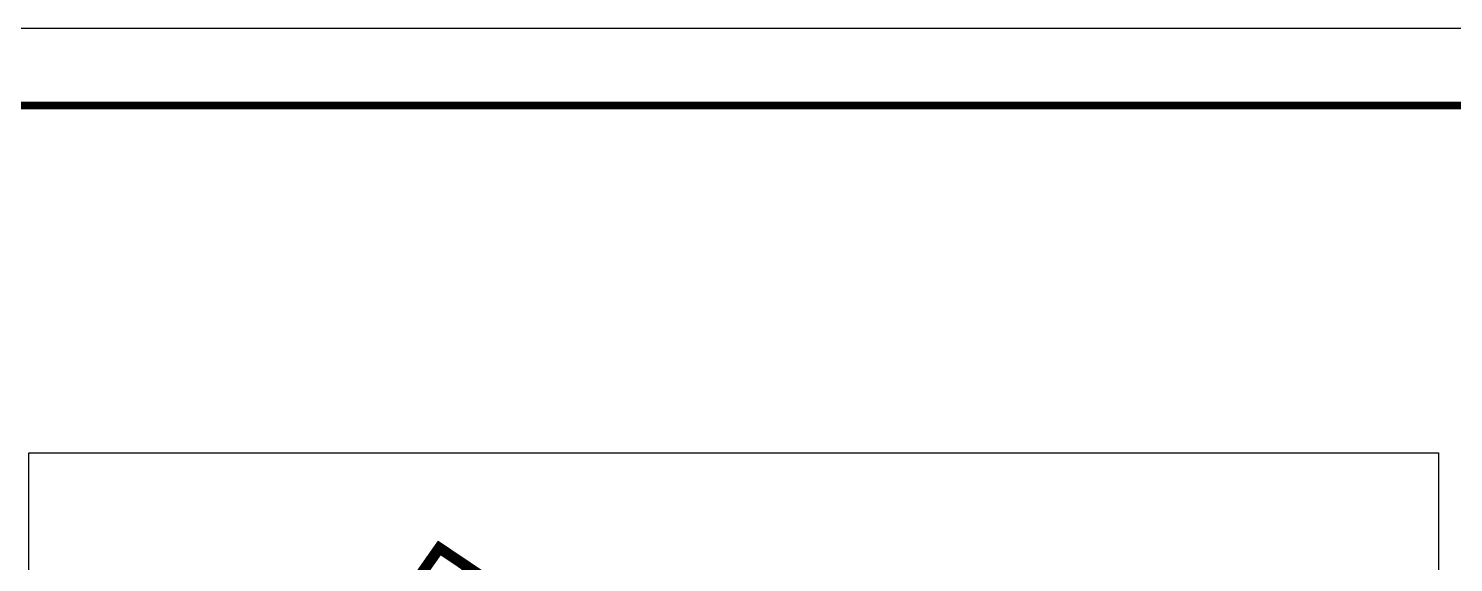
# Model space of a CAD drawing. Extents: x 4283 to 40403, y 1134 to 1764.
# Drawn here: x 7020 to 7151.4, y 1714.9 to 1764.1 of the extents above; entities that cross this region are included whole.
import ezdxf

# ---------------------------------------------------------------- set-up
doc = ezdxf.new("R2010")
doc.units = 0
for name, color, linetype in [('PUB_TITLE', 4, 'Continuous'), ('S-MODIFY', 4, 'Continuous'), ('tdz_6-2方格网', 2, 'Continuous'), ('tdz_土方计算图', 7, 'Continuous'), ('tdz_格田', 6, 'Continuous'), ('华泽绵阳图框', 7, 'Continuous')]:
    doc.layers.add(name, color=color, linetype=linetype)

msp = doc.modelspace()

# ---------------------------------------------------------------- linework, layer by layer
at = {"layer": 'PUB_TITLE'}
msp.add_lwpolyline([(6802.53, 1467.09), (7222.53, 1467.09), (7222.53, 1764.09), (6802.53, 1764.09)], close=True, dxfattribs=at)
at = {"layer": 'S-MODIFY'}
msp.add_lwpolyline([(6802.53, 1467.09), (7222.53, 1467.09), (7222.53, 1764.09), (6802.53, 1764.09)], close=True, dxfattribs=at)
at = {"layer": 'tdz_6-2方格网', "linetype": 'Continuous'}
msp.add_polyline3d([(7059.98, 1714.84, 3406.95), (7059.98, 1713.75, 3406.96), (7056.16, 1713.75, 3407), (7057.9, 1716.23, 3407)], close=True, dxfattribs=at)
at = {"layer": 'tdz_土方计算图', "linetype": 'Continuous'}
msp.add_lwpolyline([(7020.05, 1724.99), (7150.05, 1724.99), (7150.05, 1564.99), (7020.05, 1564.99)], close=True, dxfattribs=at)
at = {"layer": 'tdz_格田', "linetype": 'Continuous', "lineweight": 60, "const_width": 1}
msp.add_lwpolyline([(7057.9, 1716.23), (7145.13, 1657.64), (7131.05, 1644.96), (7104.95, 1635.89), (7103.08, 1633.75), (7024.98, 1669.41), (7057.9, 1716.23)], close=True, dxfattribs=at)
at = {"layer": '华泽绵阳图框', "color": 7, "const_width": 0.707}
msp.add_lwpolyline([(6820.21, 1474.16), (7215.46, 1474.16), (7215.46, 1756.99), (6820.21, 1756.99)], close=True, dxfattribs=at)

doc.saveas('drawing.dxf')
